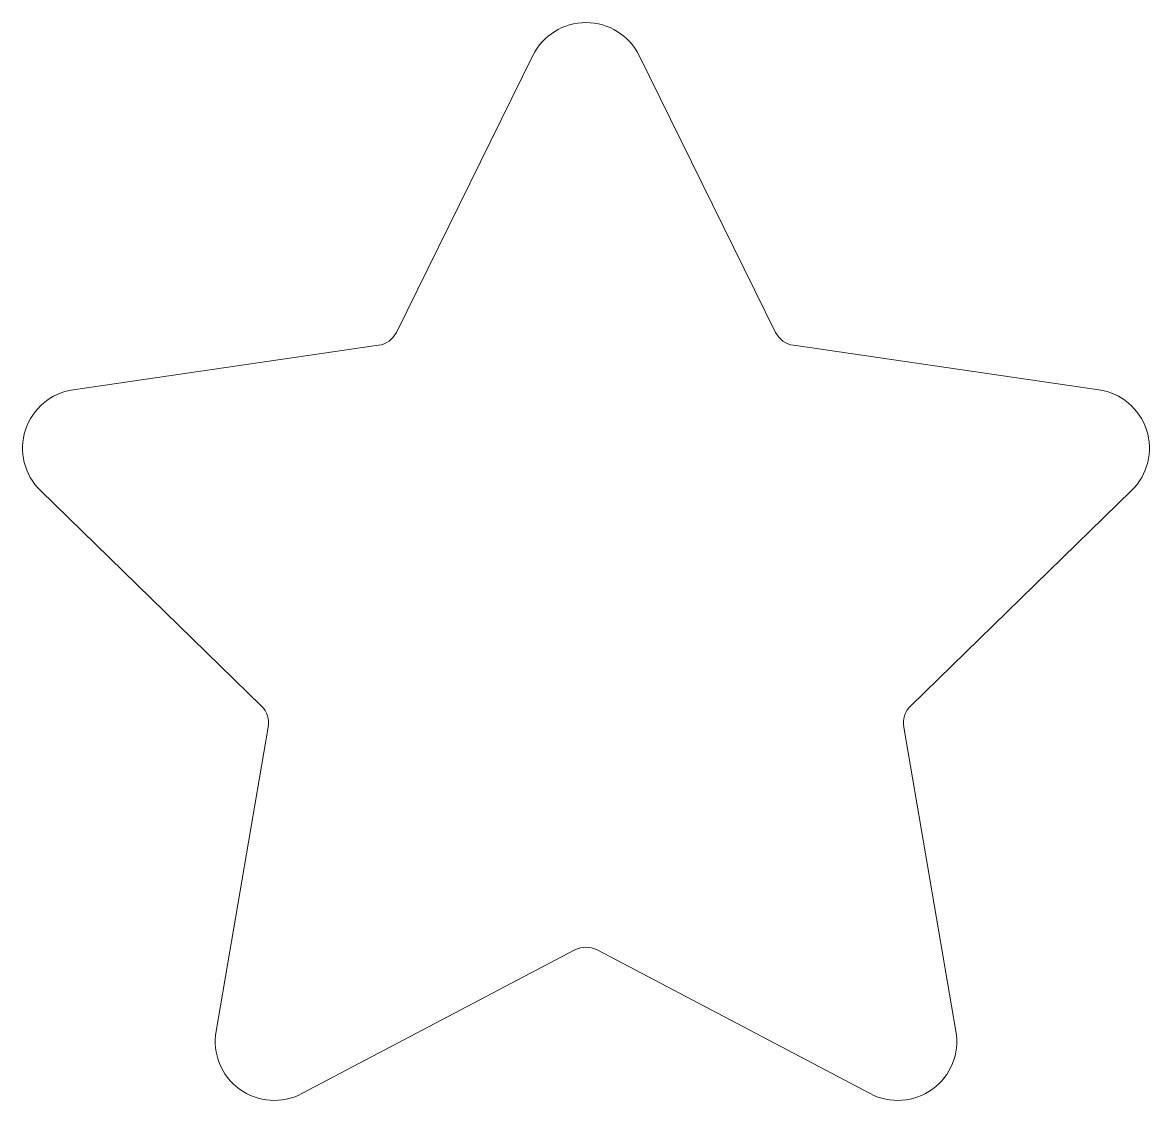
# Model space of a CAD drawing. Header units: millimetres. Extents: x 62.1 to 157.4, y 136.3 to 227.5.
import ezdxf

# ---------------------------------------------------------------- set-up
doc = ezdxf.new("R2010")
doc.units = ezdxf.units.MM

msp = doc.modelspace()

# ---------------------------------------------------------------- linework, layer by layer
at = {"color": 7, "linetype": 'Continuous', "lineweight": 18}
for p, q in [((105.281, 224.694), (93.728, 201.285)), ((114.249, 224.694), (125.802, 201.285)), ((66.389, 196.437), (92.222, 200.191)), ((153.141, 196.437), (127.308, 200.191)), ((63.618, 187.909), (82.311, 169.687)), ((155.912, 187.909), (137.219, 169.687)), ((78.473, 142.188), (82.886, 167.917)), ((141.057, 142.188), (136.644, 167.917)), ((85.728, 136.917), (108.834, 149.065)), ((133.802, 136.917), (110.696, 149.065))]:
    msp.add_line(p, q, dxfattribs=at)
for centre, radius, start, end in [((109.765, 222.481), 5, 26.2677, 153.7323), ((91.935, 202.17), 2, 278.2677, 333.7323), ((127.595, 202.17), 2, 206.2677, 261.7323), ((67.108, 191.489), 5, 98.2677, 225.7323), ((152.422, 191.489), 5, 314.2677, 81.7323), ((80.915, 168.255), 2, 350.2677, 45.7323), ((138.615, 168.255), 2, 134.2677, 189.7323), ((109.765, 147.295), 2, 62.2677, 117.7323), ((83.402, 141.343), 5, 170.2677, 297.7323), ((136.129, 141.343), 5, 242.2677, 9.7323)]:
    msp.add_arc(centre, radius, start, end, dxfattribs=at)

doc.saveas('drawing.dxf')
